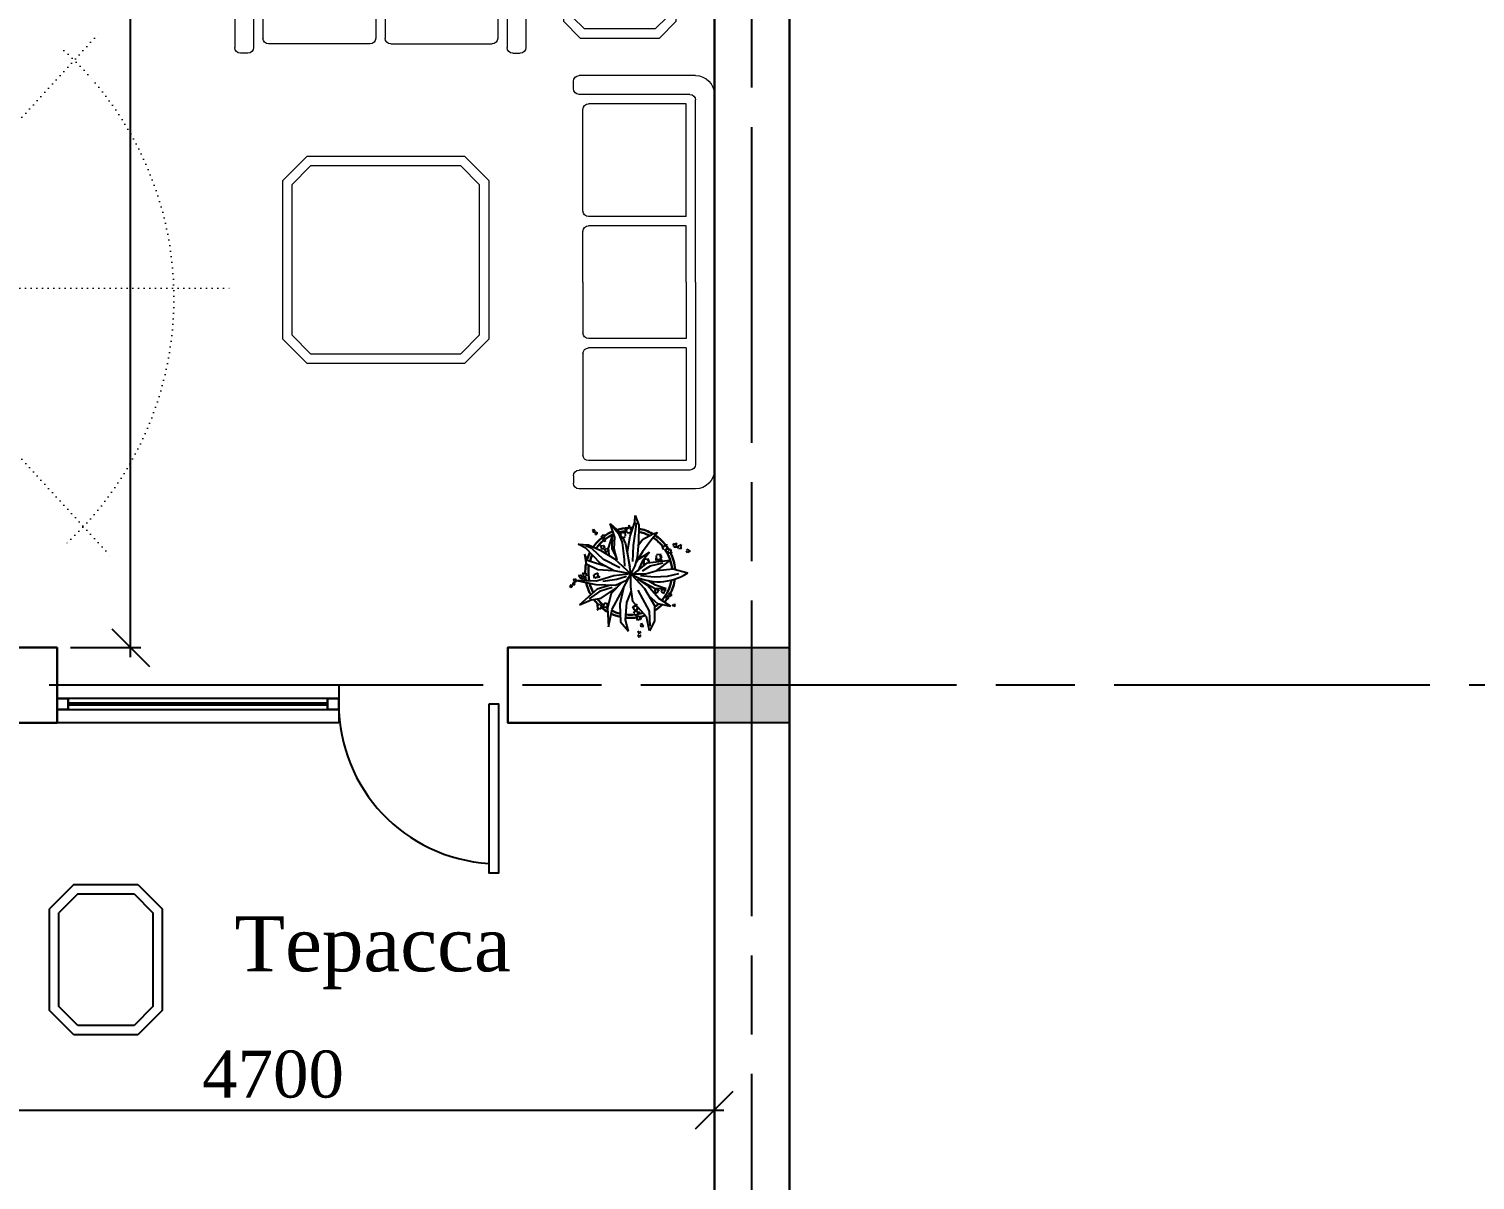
# Model space of a CAD drawing. Header units: inches. Extents: x 2870606 to 3671143, y -733551 to -473558.
# Drawn here: x 3247992 to 3255692, y -521058 to -514929 of the extents above; entities that cross this region are included whole.
import ezdxf

# ---------------------------------------------------------------- set-up
doc = ezdxf.new("R2010")
doc.units = ezdxf.units.IN
doc.header["$MEASUREMENT"] = 0
doc.linetypes.add('ACAD_ISO07W100', pattern=[3, 0, -3])
doc.linetypes.add('ACAD_ISO08W100', pattern=[36, 24, -3, 6, -3])
for name, color, linetype in [('100_FURNITURE', 25, 'Continuous'), ('A_Windows', 160, 'Continuous'), ('Trees', 92, 'Continuous'), ('МЕБЕЛИРОВКА', 7, 'Continuous'), ('ШРИФТ', 7, 'Continuous')]:
    doc.layers.add(name, color=color, linetype=linetype)
doc.layers.add('_0', color=7, linetype='Continuous', lineweight=25)
doc.layers.add('Cashpo', color=25, linetype='Continuous', lineweight=25)
doc.styles.add('GENERATED_STYLE_1', font='times.ttf')
doc.styles.add('J~stule', font='dutch.ttf')
doc.dimstyles.new('J~style', dxfattribs={"dimscale": 100, "dimtxt": 2.5, "dimasz": 2, "dimexe": 0.55, "dimexo": 0.725, "dimtad": 1, "dimdec": 0, "dimdsep": 46, "dimtxsty": 'J~stule', "dimblk": 'OBLIQUE', "dimcen": 2, "dimdle": 0.5, "dimadec": 0, "dimazin": 0, "dimtfac": 1, "dimtdec": 0, "dimtmove": 0, "dimatfit": 3, "dimfxl": 1, "dimarcsym": 0})

# ---------------------------------------------------------------- blocks, each defined once
blk = doc.blocks.new('FSDFTV')
at = {"color": 33, "linetype": 'ACAD_ISO07W100', "lineweight": 13, "ltscale": 10}
for p, q in [((1.6, 179.4), (1.6, 2037.1)), ((1.6, 79.4), (-1439.6, 1399.3)), ((1.6, 79.4), (1375.6, 1337.7))]:
    blk.add_line(p, q, dxfattribs=at)
at = {"color": 33, "linetype": 'ByBlock', "lineweight": 13}
for points in [[(-1101.5, 0), (1101.5, 0), (1101.5, 331.1), (-1101.5, 331.1)], [(-1085.6, 218.9), (-795.9, 47.8), (-716, 221.1), (-1005.7, 372.1)], [(1085.6, 218.9), (795.9, 47.8), (716, 221.1), (1005.7, 372.1)], [(-499.9, 79.4), (503.1, 79.4), (503.1, 246.9), (-499.9, 246.9)], [(-499.9, 210.5), (503.1, 210.5), (503.1, 246.9), (-499.9, 246.9)]]:
    blk.add_lwpolyline(points, close=True, dxfattribs=at)
at = {"color": 33, "linetype": 'ACAD_ISO07W100', "lineweight": 13, "ltscale": 10}
blk.add_arc((-50.8, -53.7), 1775.8, 42.07482, 137.92518, dxfattribs=at)
blk = doc.blocks.new('ydyyd')
at = {"layer": 'МЕБЕЛИРОВКА', "lineweight": 13}
for p, q in [((730582.4, 154995), (730582.4, 155035)), ((731232.4, 155065), (730612.4, 155065)), ((731202.4, 154965), (730612.4, 154965)), ((731232.4, 153965), (731232.4, 154935)), ((731332.4, 153965), (731332.4, 154965)), ((730632.4, 154345), (730632.4, 154885)), ((731182.4, 154915), (730662.4, 154915)), ((731182.4, 154315), (731182.4, 154915)), ((729032.4, 154266.6), (729161.7, 154395.9)), ((729161.7, 154395.9), (730003.1, 154395.9)), ((730003.1, 154395.9), (730132.4, 154266.6)), ((729082.4, 154245.9), (729182.4, 154345.9)), ((729182.4, 154345.9), (729982.4, 154345.9)), ((729982.4, 154345.9), (730082.4, 154245.9)), ((731182.4, 154315), (730662.4, 154315)), ((729032.4, 153425.2), (729032.4, 154266.6)), ((729082.4, 153445.9), (729082.4, 154245.9)), ((730082.4, 154245.9), (730082.4, 153445.9)), ((730132.4, 154266.6), (730132.4, 153425.2)), ((730632.4, 153965), (730632.4, 154235)), ((731182.4, 154265), (730662.4, 154265)), ((731182.4, 153965), (731182.4, 154265)), ((730632.4, 153965), (730632.4, 153695)), ((731182.4, 153965), (731182.4, 153665)), ((731232.4, 153965), (731232.4, 152995)), ((731332.4, 153965), (731332.4, 152965)), ((731182.4, 153665), (730662.4, 153665)), ((731182.4, 153615), (730662.4, 153615)), ((731182.4, 153615), (731182.4, 153015)), ((730632.4, 153585), (730632.4, 153045)), ((729161.7, 153295.9), (729032.4, 153425.2)), ((729182.4, 153345.9), (729082.4, 153445.9)), ((729982.4, 153345.9), (730082.4, 153445.9)), ((730003.1, 153295.9), (730132.4, 153425.2)), ((729982.4, 153345.9), (729182.4, 153345.9)), ((730003.1, 153295.9), (729161.7, 153295.9)), ((731182.4, 153015), (730662.4, 153015)), ((730582.4, 152935), (730582.4, 152895)), ((731202.4, 152965), (730612.4, 152965)), ((731232.4, 152865), (730612.4, 152865)), ((728778.9, 152095.9), (728778.9, 152715.9)), ((728848.9, 152745.9), (728808.9, 152745.9)), ((728878.9, 152125.9), (728878.9, 152715.9)), ((729498.9, 152695.9), (728958.9, 152695.9)), ((729608.9, 152695.9), (730148.9, 152695.9)), ((730228.9, 152125.9), (730228.9, 152715.9)), ((730258.9, 152745.9), (730298.9, 152745.9)), ((730328.9, 152095.9), (730328.9, 152715.9)), ((728928.9, 152145.9), (728928.9, 152665.9)), ((729528.9, 152145.9), (729528.9, 152665.9)), ((729578.9, 152145.9), (729578.9, 152665.9)), ((730178.9, 152145.9), (730178.9, 152665.9)), ((730618.2, 152665), (730528.9, 152575.7)), ((730638.9, 152615), (730578.9, 152555)), ((730618.2, 152665), (731039.6, 152665)), ((730638.9, 152615), (731018.9, 152615)), ((731018.9, 152615), (731078.9, 152555)), ((731039.6, 152665), (731128.9, 152575.7)), ((730528.9, 152154.3), (730528.9, 152575.7)), ((730578.9, 152175), (730578.9, 152555)), ((731078.9, 152555), (731078.9, 152175)), ((731128.9, 152575.7), (731128.9, 152154.3)), ((730528.9, 152154.3), (730618.2, 152065)), ((730578.9, 152175), (730638.9, 152115)), ((731018.9, 152115), (731078.9, 152175)), ((731039.6, 152065), (731128.9, 152154.3)), ((729553.9, 152095.9), (728908.9, 152095.9)), ((729528.9, 152145.9), (728928.9, 152145.9)), ((729553.9, 152095.9), (730198.9, 152095.9)), ((729578.9, 152145.9), (730178.9, 152145.9)), ((731018.9, 152115), (730638.9, 152115)), ((729553.9, 151995.9), (728878.9, 151995.9)), ((729553.9, 151995.9), (730228.9, 151995.9)), ((731039.6, 152065), (730618.2, 152065))]:
    blk.add_line(p, q, dxfattribs=at)
for centre, radius, start, end in [((730612.4, 155035), 30, 90, 180), ((731232.4, 154965), 100, 0, 90), ((730612.4, 154995), 30, 180, 270), ((731202.4, 154935), 30, 0, 90), ((730662.4, 154885), 30, 90, 180), ((730662.4, 154345), 30, 180, 270), ((730662.4, 154235), 30, 90, 180), ((730662.4, 153695), 30, 180, 270), ((730662.4, 153585), 30, 90, 180), ((730662.4, 153045), 30, 180, 270), ((731202.4, 152995), 30, 270, 0), ((730612.4, 152935), 30, 90, 180), ((731232.4, 152965), 100, 270, 0), ((730612.4, 152895), 30, 180, 270), ((728808.9, 152715.9), 30, 90, 180), ((728848.9, 152715.9), 30, 0, 90), ((728958.9, 152665.9), 30, 90, 180), ((729498.9, 152665.9), 30, 0, 90), ((729608.9, 152665.9), 30, 90, 180), ((730148.9, 152665.9), 30, 0, 90), ((730258.9, 152715.9), 30, 90, 180), ((730298.9, 152715.9), 30, 0, 90), ((728878.9, 152095.9), 100, 180, 270), ((728908.9, 152125.9), 30, 180, 270), ((730198.9, 152125.9), 30, 270, 0), ((730228.9, 152095.9), 100, 270, 0)]:
    blk.add_arc(centre, radius, start, end, dxfattribs=at)
blk = doc.blocks.new('cvetok')
at = {"layer": 'Cashpo', "lineweight": 30, "ltscale": 0.1}
for centre, major_axis, start_param, end_param in [((94658.2, 171878), (169.7, -169.7), 2.755823, 2.987251), ((94658.2, 171878), (169.7, -169.7), 2.400873, 2.651128), ((94658.2, 171878), (-158, -158), 4.034231, 4.174743), ((94658.2, 171878), (-158, -158), 3.449429, 3.724418), ((94658.2, 171878), (-169.7, -169.7), 3.409984, 3.737026), ((94658.2, 171878), (169.7, -169.7), 3.024703, 3.316562), ((94658.2, 171878), (-158, -158), 4.624923, 4.873501), ((94658.2, 171878), (-158, -158), 4.327905, 4.569763), ((94658.2, 171878), (-158, -158), 3.03563, 3.35015), ((94658.2, 171878), (-169.7, -169.7), 3.019498, 3.341375), ((94658.2, 171878), (-169.7, -169.7), 2.966211, 2.998209), ((94658.2, 171878), (-169.7, -169.7), 2.892081, 2.958014), ((94658.2, 171878), (169.7, -169.7), 3.458664, 3.61719), ((94658.2, 171878), (158, -158), 3.482746, 3.649771), ((94658.2, 171878), (-158, -158), 2.449339, 2.938254), ((94658.2, 171878), (-169.7, -169.7), 2.431898, 2.830481), ((94658.2, 171878), (169.7, -169.7), 3.717694, 3.950919), ((94658.2, 171878), (169.7, -169.7), 4.008914, 4.104644), ((94658.8, 171883.4), (158, -158), 3.767296, 4.146619), ((94658.2, 171878), (169.7, -169.7), 4.142062, 4.429809), ((94658.2, 171878), (-158, -158), 5.746791, 5.985086), ((94658.2, 171878), (158, -158), 0.066528, 0.61373), ((94658.2, 171878), (169.7, -169.7), 0.291978, 0.654909), ((94658.2, 171878), (169.7, -169.7), 4.559068, 4.718123), ((94658.2, 171878), (-158, -158), 6.166573, 6.379453), ((94658.2, 171878), (-158, -158), 1.402226, 1.533974), ((94658.2, 171878), (-169.7, -169.7), 1.354065, 1.580489), ((94658.2, 171878), (169.7, -169.7), 0.075749, 0.183167), ((94658.2, 171878), (169.7, -169.7), 4.823255, 4.978325), ((94658.2, 171878), (169.7, -169.7), -1.220089, -1.010216), ((94658.2, 171878), (158, -158), -1.237744, -1.029908), ((94658.2, 171878), (169.7, -169.7), -0.886086, -0.617507), ((94658.2, 171878), (158, -158), -0.889995, -0.67916), ((94658.2, 171878), (158, -158), -0.609448, -0.475122), ((94658.2, 171878), (169.7, -169.7), -0.592307, -0.44413)]:
    blk.add_ellipse(centre, major_axis=major_axis, ratio=1, start_param=start_param, end_param=end_param, dxfattribs=at)
at = {"layer": 'Trees', "ltscale": 10}
for p, q in [((94682.8, 172148.2), (94684.4, 172182.8)), ((94684.4, 172182.8), (94703.7, 172132.4)), ((94457.1, 172108.4), (94460.5, 172102.3)), ((94462.8, 172105), (94457.1, 172108.4)), ((94460.5, 172102.3), (94457.1, 172100.2)), ((94457.1, 172100.2), (94461.2, 172100)), ((94461.2, 172100), (94459.1, 172095.8)), ((94459.1, 172095.8), (94467.7, 172097)), ((94464.4, 172108), (94462.8, 172105)), ((94465.2, 172104.6), (94464.4, 172108)), ((94469.1, 172107.4), (94465.2, 172104.6)), ((94468.4, 172098.1), (94469.1, 172107.4)), ((94470.5, 172095.2), (94474, 172089.1)), ((94476.3, 172091.8), (94470.5, 172095.2)), ((94477.9, 172094.8), (94476.3, 172091.8)), ((94478.6, 172091.4), (94477.9, 172094.8)), ((94482.5, 172094.2), (94478.6, 172091.4)), ((94481.9, 172084.9), (94482.5, 172094.2)), ((94576.6, 172067.8), (94550.9, 172140.3)), ((94550.9, 172140.3), (94595.9, 172088.3)), ((94550.9, 172140.3), (94605.4, 172092.8)), ((94614.5, 172089.4), (94596.9, 172096)), ((94596.9, 172096), (94609.6, 172080.6)), ((94617.5, 172098.4), (94614.5, 172089.4)), ((94621.3, 172089.4), (94617.5, 172098.4)), ((94630.7, 172099.1), (94621.3, 172089.4)), ((94642.5, 172107.5), (94629.7, 172104)), ((94629.7, 172104), (94648.4, 172088.1)), ((94633.5, 172072.9), (94630.7, 172099.1)), ((94635.2, 172116.4), (94642.5, 172107.5)), ((94645.9, 172113.2), (94635.2, 172116.4)), ((94652.2, 172132.1), (94645.9, 172113.2)), ((94652.1, 172088.8), (94666, 172099.7)), ((94656.1, 172113.7), (94652.2, 172132.1)), ((94665.2, 172115.9), (94656.1, 172113.7)), ((94657.1, 172074.1), (94682.8, 172148.2)), ((94659.6, 172107.9), (94665.2, 172115.9)), ((94668.2, 172106.1), (94659.6, 172107.9)), ((94676.4, 172023.7), (94687.7, 172110.4)), ((94687.7, 172110.4), (94692.5, 172145)), ((94703.7, 172132.4), (94702.1, 172039.5)), ((94803.5, 172093), (94772.9, 172056.8)), ((94777.8, 172086.7), (94803.5, 172093)), ((94380.3, 172031.6), (94436.6, 172026.9)), ((94422.2, 172009.5), (94380.3, 172031.6)), ((94454.3, 172008), (94422.2, 172022.1)), ((94436.6, 172026.9), (94502.6, 171996.9)), ((94474, 172089.1), (94470.6, 172087)), ((94470.6, 172087), (94474.7, 172086.8)), ((94474.7, 172086.8), (94472.6, 172082.6)), ((94472.6, 172082.6), (94481.2, 172083.8)), ((94497.4, 172023.1), (94508.9, 172020.7)), ((94505.7, 172015.7), (94497.4, 172023.1)), ((94501.9, 172011.6), (94505.7, 172015.7)), ((94503.6, 172073.8), (94509.6, 172073.6)), ((94510.8, 172064.5), (94503.6, 172073.8)), ((94508.1, 172077.6), (94511.8, 172075.7)), ((94509.6, 172073.6), (94508.1, 172077.6)), ((94508.9, 172020.7), (94510.5, 172027.2)), ((94510.2, 172057.4), (94515.3, 172047.8)), ((94516.1, 172056.7), (94510.2, 172057.4)), ((94510.5, 172027.2), (94512.9, 172020.8)), ((94511.8, 172075.7), (94515.4, 172083.2)), ((94522.1, 172068.7), (94512.4, 172063.8)), ((94512.9, 172020.8), (94518.4, 172026.3)), ((94514.5, 172061.6), (94516.1, 172056.7)), ((94518.4, 172058.5), (94514.5, 172061.6)), ((94515.4, 172083.2), (94516.1, 172074.4)), ((94516.1, 172074.4), (94521.1, 172074.6)), ((94521.1, 172074.6), (94517, 172071.6)), ((94517, 172071.6), (94522.1, 172068.7)), ((94517, 172047.4), (94528.2, 172050.8)), ((94524.1, 172065.3), (94518.4, 172058.5)), ((94518.4, 172026.3), (94521.1, 172012.1)), ((94522.7, 172057.1), (94524.1, 172065.3)), ((94526.8, 172056.5), (94522.7, 172057.1)), ((94523.2, 172054.1), (94526.8, 172056.5)), ((94528.2, 172050.8), (94523.2, 172054.1)), ((94563.8, 172082.1), (94541.6, 172009.7)), ((94561.7, 172007.6), (94563.8, 172082.1)), ((94573.4, 172006.4), (94576.6, 172067.8)), ((94595.9, 172088.3), (94615.2, 172039.5)), ((94609.6, 172080.6), (94601.1, 172073.2)), ((94601.1, 172073.2), (94612.6, 172074.7)), ((94612.6, 172074.7), (94608.7, 172062)), ((94608.7, 172062), (94632.1, 172069.4)), ((94615.2, 172039.5), (94626.5, 171949.7)), ((94619.3, 172065.3), (94632.9, 172033.2)), ((94632.9, 172033.2), (94655.6, 171909.8)), ((94644.2, 171992.2), (94657.1, 172074.1)), ((94671.6, 171938.6), (94676.4, 172023.7)), ((94702.1, 172039.5), (94695.7, 171960.7)), ((94698.9, 172022.1), (94723.1, 172055.2)), ((94723.1, 172055.2), (94777.8, 172086.7)), ((94772.9, 172056.8), (94723.1, 171990.6)), ((94828.4, 172019.2), (94838.5, 172016.9)), ((94837.7, 172001.1), (94828.4, 172019.2)), ((94837.2, 172024.3), (94842.9, 172019.8)), ((94838.5, 172016.9), (94837.2, 172024.3)), ((94842.9, 172019.8), (94851.5, 172031.4)), ((94851.5, 172031.4), (94849.8, 172016.2)), ((94849.8, 172016.2), (94858.3, 172015)), ((94858.3, 172015), (94850.4, 172011.1)), ((94886.7, 172032), (94888.8, 172018)), ((94893.6, 172028.7), (94886.7, 172032)), ((94890.7, 172016.9), (94905.9, 172016.2)), ((94893.7, 172035.3), (94893.6, 172028.7)), ((94897.2, 172029.9), (94893.7, 172035.3)), ((94907.1, 172035.7), (94897.2, 172029.9)), ((94901.2, 172022.4), (94906.6, 172023.8)), ((94905.9, 172016.2), (94901.2, 172022.4)), ((94901.8, 172026.3), (94907.1, 172035.7)), ((94906.6, 172023.8), (94901.8, 172026.3)), ((94910.4, 172022.5), (94917.6, 172019.7)), ((94915.3, 172008.1), (94910.4, 172022.5)), ((94917.4, 172025.4), (94921.2, 172021.4)), ((94917.6, 172019.7), (94917.4, 172025.4)), ((94921.2, 172021.4), (94928.8, 172029.1)), ((94932.1, 172016.2), (94925.8, 172014.2)), ((94925.8, 172014.2), (94930.9, 172008.5)), ((94928.8, 172029.1), (94925.9, 172018)), ((94925.9, 172018), (94932.1, 172016.2)), ((94414.1, 171978), (94423.8, 171926)), ((94435, 171941.8), (94414.1, 171978)), ((94499.4, 171927.6), (94422.2, 172009.5)), ((94529.3, 171911.7), (94435, 171941.8)), ((94515.5, 171949.7), (94454.3, 172008)), ((94507.6, 172012.1), (94501.9, 172011.6)), ((94502.6, 171996.9), (94575, 171952.8)), ((94505.1, 172004.5), (94507.6, 172012.1)), ((94519.6, 172010.3), (94505.1, 172004.5)), ((94602.4, 171905.5), (94515.5, 171949.7)), ((94518.2, 172006.2), (94529.8, 172003.9)), ((94526.5, 171998.8), (94518.2, 172006.2)), ((94522.7, 171994.8), (94526.5, 171998.8)), ((94528.4, 171995.3), (94522.7, 171994.8)), ((94526, 171987.7), (94528.4, 171995.3)), ((94540.5, 171993.5), (94526, 171987.7)), ((94529.8, 172003.9), (94531.3, 172010.3)), ((94531.3, 172010.3), (94533.7, 172004)), ((94533.7, 172004), (94539.3, 172009.5)), ((94539.3, 172009.5), (94541.9, 171995.2)), ((94541.6, 172009.7), (94544.8, 171976.5)), ((94587.1, 171955.6), (94561.7, 172007.6)), ((94589.5, 171946.5), (94573.4, 172006.4)), ((94575, 171952.8), (94660.8, 171872.8)), ((94626.5, 171949.7), (94628.1, 171913.4)), ((94660.8, 171872.8), (94644.2, 171992.2)), ((94695.7, 171960.7), (94682.8, 171915)), ((94723.1, 171990.6), (94687.7, 171932.1)), ((94694.9, 171947.1), (94706.5, 171952.7)), ((94722.4, 171939.3), (94698.1, 171886.5)), ((94706.5, 171952.7), (94761.5, 171989)), ((94761.5, 171989), (94722.4, 171939.3)), ((94731.1, 171945.5), (94728.6, 171919.2)), ((94757.5, 171951.2), (94733.1, 171948.6)), ((94750.4, 171932.3), (94871.1, 171946.5)), ((94751.2, 171939.6), (94757.5, 171951.2)), ((94762.7, 171938.7), (94751.2, 171939.6)), ((94753, 171933.1), (94762.7, 171938.7)), ((94796.5, 171971), (94794.1, 171944.7)), ((94794.1, 171944.7), (94805.2, 171952.4)), ((94871.1, 171946.5), (94798.4, 171890.3)), ((94823, 171976.7), (94798.6, 171974.1)), ((94805.2, 171952.4), (94807.1, 171942.8)), ((94807.1, 171942.8), (94811.8, 171951)), ((94811.8, 171951), (94827.8, 171941.1)), ((94816.7, 171965.1), (94823, 171976.7)), ((94828.2, 171964.2), (94816.7, 171965.1)), ((94818.5, 171958.7), (94828.2, 171964.2)), ((94827.8, 171941.1), (94818.5, 171958.7)), ((94858.2, 172004.6), (94840, 171999.5)), ((94850.4, 172011.1), (94858.2, 172004.6)), ((94858.6, 171996), (94862.1, 171981.1)), ((94872, 172004), (94859.2, 171998.1)), ((94862.1, 171981.1), (94866.8, 171987.4)), ((94866.8, 171987.4), (94869.6, 171982.5)), ((94869.6, 171982.5), (94870.7, 171987.8)), ((94870.7, 171996.4), (94872, 172004)), ((94877.2, 171998.1), (94870.7, 171996.4)), ((94870.7, 171987.8), (94881.2, 171985.4)), ((94872.9, 171993.2), (94877.2, 171998.1)), ((94881.2, 171985.4), (94872.9, 171993.2)), ((94930.9, 172008.5), (94916.9, 172006.7)), ((94962.8, 171985.5), (94957.5, 171995.6)), ((94958.2, 171997.2), (94967.6, 172004.9)), ((94965.6, 171990.9), (94962.8, 171985.5)), ((94968.9, 171986.8), (94965.6, 171990.9)), ((94967.6, 172004.9), (94967.6, 171998.6)), ((94967.6, 171998.6), (94971.7, 172000.3)), ((94977.7, 171992.9), (94968.6, 171991.9)), ((94968.6, 171991.9), (94968.9, 171986.8)), ((94971.7, 172000.3), (94969.8, 171996.4)), ((94969.8, 171996.4), (94977.7, 171992.9)), ((94383.6, 171864.1), (94390, 171858)), ((94391.7, 171862.1), (94383.6, 171864.1)), ((94392.6, 171866.2), (94391.7, 171862.1)), ((94394.7, 171862.4), (94392.6, 171866.2)), ((94398.4, 171867.2), (94394.7, 171862.4)), ((94400.9, 171855.7), (94398.4, 171867.2)), ((94403.4, 171876.1), (94410.6, 171866.8)), ((94413.7, 171871.9), (94403.4, 171876.1)), ((94410.6, 171866.8), (94405.5, 171862.5)), ((94405.5, 171862.5), (94412.3, 171863.2)), ((94412.3, 171863.2), (94409.8, 171855.7)), ((94409.8, 171855.7), (94423.7, 171859.7)), ((94415.6, 171877.1), (94413.7, 171871.9)), ((94417.7, 171871.7), (94415.6, 171877.1)), ((94423.4, 171877.3), (94417.7, 171871.7)), ((94424.6, 171861.7), (94423.4, 171877.3)), ((94423.8, 171926), (94484.9, 171896.1)), ((94468.9, 171848.7), (94464.8, 171867.1)), ((94466.6, 171869.4), (94485.2, 171877.6)), ((94570.2, 171863), (94478.5, 171833.1)), ((94485.2, 171877.6), (94482.3, 171867.6)), ((94482.3, 171867.6), (94489.8, 171868.5)), ((94484.9, 171896.1), (94569.5, 171890.3)), ((94489.8, 171868.5), (94485, 171863.1)), ((94485, 171863.1), (94496.1, 171853.8)), ((94573.4, 171888.2), (94499.4, 171927.6)), ((94660.8, 171872.8), (94570.2, 171863)), ((94660.8, 171872.8), (94573.4, 171888.2)), ((94607.2, 171766.9), (94660.8, 171872.8)), ((94637.8, 171839.4), (94660.8, 171872.8)), ((94682.8, 171915), (94660.8, 171872.8)), ((94661.9, 171803.1), (94660.8, 171872.8)), ((94660.8, 171872.8), (94739.2, 171872.8)), ((94660.8, 171872.8), (94734.3, 171795.3)), ((94670, 171867.7), (94750.4, 171932.3)), ((94713.4, 171864.6), (94785.8, 171856.7)), ((94723.1, 171889.8), (94766.5, 171915)), ((94728.6, 171919.2), (94739.8, 171926.9)), ((94739.2, 171872.8), (94801.9, 171891.4)), ((94739.8, 171926.9), (94740.4, 171923.8)), ((94754, 171931.3), (94753, 171933.1)), ((94766.5, 171915), (94834.1, 171930.7)), ((94785.8, 171856.7), (94856.6, 171859.8)), ((94801.9, 171891.4), (94885.6, 171899.2)), ((94856.6, 171859.8), (94917.8, 171874)), ((94885.6, 171899.2), (94964.4, 171878.8)), ((94339.8, 171805.6), (94336, 171800.1)), ((94336, 171800.1), (94342.4, 171803.2)), ((94340.4, 171808), (94337, 171807.4)), ((94337, 171807.4), (94339.8, 171805.6)), ((94337.8, 171812), (94340.4, 171808)), ((94347.1, 171810.8), (94337.8, 171812)), ((94342.4, 171803.2), (94344.2, 171799.6)), ((94344.2, 171799.6), (94344.7, 171803.7)), ((94344.7, 171803.7), (94348.8, 171801.3)), ((94348.8, 171801.3), (94348.2, 171810)), ((94353.9, 171818.2), (94350.1, 171812.6)), ((94350.1, 171812.6), (94356.5, 171815.7)), ((94354.5, 171820.5), (94351, 171820)), ((94351, 171820), (94353.9, 171818.2)), ((94351.9, 171824.5), (94354.5, 171820.5)), ((94361.2, 171823.3), (94351.9, 171824.5)), ((94353.6, 171843.5), (94359.9, 171837.4)), ((94361.7, 171841.5), (94353.6, 171843.5)), ((94356.5, 171815.7), (94358.3, 171812.2)), ((94359.9, 171837.4), (94356.6, 171833.7)), ((94356.6, 171833.7), (94361.6, 171834.9)), ((94358.3, 171812.2), (94358.8, 171816.2)), ((94358.8, 171816.2), (94362.8, 171813.8)), ((94361.6, 171834.9), (94360.5, 171829.1)), ((94360.5, 171829.1), (94370.4, 171833.6)), ((94362.6, 171845.6), (94361.7, 171841.5)), ((94362.8, 171813.8), (94362.3, 171822.5)), ((94364.7, 171841.9), (94362.6, 171845.6)), ((94368.3, 171846.6), (94364.7, 171841.9)), ((94370.9, 171835.2), (94368.3, 171846.6)), ((94372.3, 171837.8), (94475.3, 171815.7)), ((94478.5, 171833.1), (94372.3, 171837.8)), ((94390, 171858), (94386.6, 171854.3)), ((94386.6, 171854.3), (94391.6, 171855.5)), ((94481.7, 171792.1), (94388.4, 171708.6)), ((94391.6, 171855.5), (94390.6, 171849.7)), ((94390.6, 171849.7), (94400.5, 171854.1)), ((94399.9, 171843.9), (94404.8, 171845.4)), ((94404.7, 171842.4), (94399.9, 171843.9)), ((94400.9, 171849.8), (94411.7, 171851.1)), ((94404.8, 171845.4), (94400.9, 171849.8)), ((94402.4, 171833.9), (94404.7, 171842.4)), ((94408.3, 171839.8), (94402.4, 171833.9)), ((94411.1, 171836.7), (94408.3, 171839.8)), ((94416.6, 171838.8), (94411, 171841)), ((94411, 171841), (94411.1, 171836.7)), ((94413, 171849.9), (94416.6, 171838.8)), ((94475.9, 171856.1), (94468.9, 171848.7)), ((94475.3, 171815.7), (94579.8, 171812.6)), ((94479.3, 171847.9), (94475.9, 171856.1)), ((94481, 171856.4), (94479.3, 171847.9)), ((94496.1, 171853.8), (94481, 171856.4)), ((94552.5, 171812.6), (94481.7, 171792.1)), ((94562.1, 171800), (94494.6, 171779.5)), ((94504.2, 171743.3), (94589.8, 171802.1)), ((94586.3, 171842.5), (94512.3, 171831.5)), ((94612, 171825.2), (94557.3, 171768.5)), ((94579.8, 171812.6), (94637.8, 171839.4)), ((94637.8, 171858.3), (94586.3, 171842.5)), ((94624.9, 171804.7), (94602.4, 171711.7)), ((94639.4, 171721.2), (94664.4, 171783.2)), ((94671.6, 171725.9), (94661.9, 171803.1)), ((94749.8, 171811), (94697, 171846.2)), ((94697.7, 171845.7), (94787.9, 171797.5)), ((94761.7, 171673.9), (94700.5, 171785.8)), ((94734.3, 171795.3), (94787.4, 171703.9)), ((94810.1, 171741.6), (94749.8, 171811)), ((94793.2, 171813), (94754.7, 171836.1)), ((94787.9, 171797.5), (94850.2, 171793.4)), ((94788.7, 171778.9), (94793.4, 171793.8)), ((94850.2, 171793.4), (94793.2, 171813)), ((94793.4, 171793.8), (94797.7, 171787.1)), ((94797.7, 171787.1), (94800.9, 171791.9)), ((94800.9, 171791.9), (94801.6, 171786.3)), ((94801.6, 171786.3), (94812.6, 171788.1)), ((94812.6, 171788.1), (94803.5, 171780.6)), ((94824.4, 171778.1), (94829, 171793)), ((94829, 171793), (94833.3, 171786.3)), ((94833.3, 171786.3), (94836.5, 171791.1)), ((94836.5, 171791.1), (94837.2, 171785.6)), ((94837.2, 171785.6), (94848.2, 171787.4)), ((94848.2, 171787.4), (94839.1, 171779.9)), ((94388.4, 171708.6), (94451.1, 171733.8)), ((94494.6, 171779.5), (94439.9, 171740.1)), ((94451.1, 171733.8), (94504.2, 171743.3)), ((94498.7, 171708.9), (94478.7, 171705.4)), ((94478.7, 171705.4), (94486.7, 171698.7)), ((94508.3, 171690.5), (94501.5, 171708)), ((94519, 171714.4), (94512.7, 171695.1)), ((94539.8, 171714.1), (94521.1, 171716.4)), ((94533.1, 171706.5), (94539.8, 171714.1)), ((94541.6, 171703.8), (94533.1, 171706.5)), ((94557.3, 171768.5), (94538, 171691.3)), ((94562.1, 171685), (94607.2, 171766.9)), ((94602.4, 171711.7), (94605.6, 171617.2)), ((94632.9, 171628.2), (94639.4, 171721.2)), ((94745.6, 171644), (94671.6, 171725.9)), ((94677.7, 171704.9), (94680.4, 171696.4)), ((94684.5, 171699.5), (94677.7, 171704.9)), ((94694.3, 171711.3), (94684.5, 171699.5)), ((94691.8, 171697), (94694.3, 171711.3)), ((94757.6, 171755.1), (94803.7, 171715.8)), ((94801.9, 171769.7), (94789.2, 171776.7)), ((94801.1, 171777.5), (94801.9, 171769.7)), ((94807.6, 171775.4), (94801.1, 171777.5)), ((94803.5, 171780.6), (94807.6, 171775.4)), ((94803.7, 171715.8), (94872.4, 171700.2)), ((94872.4, 171700.2), (94810.1, 171741.6)), ((94837.5, 171769), (94824.8, 171775.9)), ((94836.7, 171776.8), (94837.5, 171769)), ((94843.2, 171774.7), (94836.7, 171776.8)), ((94839.1, 171779.9), (94843.2, 171774.7)), ((94851.4, 171754.6), (94846.2, 171744.1)), ((94846.2, 171744.1), (94852, 171745.5)), ((94852, 171745.5), (94851.3, 171741.3)), ((94851.3, 171741.3), (94854.5, 171743.9)), ((94863.2, 171752.8), (94852.7, 171755.6)), ((94854.5, 171743.9), (94859.6, 171737.3)), ((94858.5, 171746), (94863.4, 171746.8)), ((94859.6, 171737.3), (94858.5, 171746)), ((94858.8, 171749), (94863.2, 171752.8)), ((94863.4, 171746.8), (94858.8, 171749)), ((94867.9, 171768.8), (94861.6, 171759.9)), ((94862, 171758.3), (94870, 171749.8)), ((94869.9, 171763.3), (94867.9, 171768.8)), ((94873.6, 171766.8), (94869.9, 171763.3)), ((94870, 171749.8), (94870.8, 171755.7)), ((94870.8, 171755.7), (94874.5, 171753.6)), ((94872.6, 171762), (94873.6, 171766.8)), ((94881.2, 171759.9), (94872.6, 171762)), ((94873.2, 171757.5), (94881.2, 171759.9)), ((94874.5, 171753.6), (94873.2, 171757.5)), ((94884.9, 171702.4), (94887.4, 171710.7)), ((94888.6, 171711.2), (94897.9, 171710.4)), ((94897.9, 171710.4), (94894.6, 171707)), ((94894.6, 171707), (94897.8, 171705.7)), ((94897.8, 171705.7), (94894.6, 171704.6)), ((94894.6, 171704.6), (94897.1, 171698.4)), ((94486.7, 171698.7), (94479.9, 171695.4)), ((94479.9, 171695.4), (94487, 171693.5)), ((94487, 171693.5), (94482.8, 171679.7)), ((94482.8, 171679.7), (94494, 171690.2)), ((94494, 171690.2), (94500.1, 171684.1)), ((94498.4, 171692.8), (94508.3, 171690.5)), ((94500.1, 171684.1), (94498.4, 171692.8)), ((94512.7, 171695.1), (94522.3, 171698.9)), ((94522.3, 171698.9), (94522.1, 171691.4)), ((94522.1, 171691.4), (94527.1, 171696.8)), ((94527.1, 171696.8), (94537.3, 171686.6)), ((94533.3, 171701.4), (94541.6, 171703.8)), ((94537.3, 171686.6), (94533.3, 171701.4)), ((94538, 171691.3), (94542.8, 171590.4)), ((94542.8, 171590.4), (94562.1, 171685)), ((94649, 171568.4), (94632.9, 171628.2)), ((94670.2, 171697.6), (94679.1, 171680.9)), ((94680.4, 171696.4), (94670.2, 171697.6)), ((94685, 171679.5), (94675.6, 171663.2)), ((94676.6, 171660.4), (94691.9, 171647)), ((94681.9, 171680.3), (94701.4, 171686.1)), ((94689.4, 171670.3), (94685, 171679.5)), ((94695.2, 171677.1), (94689.4, 171670.3)), ((94699, 171696), (94691.8, 171697)), ((94691.9, 171647), (94692.1, 171657.4)), ((94692.1, 171657.4), (94699, 171654.3)), ((94698.9, 171625), (94692.5, 171638)), ((94692.7, 171691.9), (94699, 171696)), ((94701.4, 171686.1), (94692.7, 171691.9)), ((94693.4, 171640), (94705.8, 171649.5)), ((94694.2, 171668.5), (94695.2, 171677.1)), ((94709.4, 171666.4), (94694.2, 171668.5)), ((94696, 171660.9), (94709.4, 171666.4)), ((94699, 171654.3), (94696, 171660.9)), ((94702.7, 171631.8), (94698.9, 171625)), ((94706.8, 171626.3), (94702.7, 171631.8)), ((94705.8, 171649.5), (94705.4, 171641.5)), ((94705.4, 171641.5), (94710.8, 171643.6)), ((94718.2, 171633.8), (94706.5, 171632.9)), ((94706.5, 171632.9), (94706.8, 171626.3)), ((94710.8, 171643.6), (94708.2, 171638.7)), ((94708.2, 171638.7), (94718.2, 171633.8)), ((94761.7, 171569.9), (94745.6, 171644)), ((94764.9, 171593.6), (94761.7, 171673.9)), ((94787.4, 171703.9), (94787.4, 171620.4)), ((94889.4, 171703.8), (94884.9, 171702.4)), ((94888.9, 171699.7), (94889.4, 171703.8)), ((94891.5, 171702.8), (94888.9, 171699.7)), ((94897.1, 171698.4), (94891.5, 171702.8)), ((94605.6, 171617.2), (94649, 171568.4)), ((94699, 171562), (94705.8, 171567.4)), ((94703.5, 171560.6), (94699, 171562)), ((94700.8, 171557.6), (94703.5, 171560.6)), ((94704.6, 171558.6), (94700.8, 171557.6)), ((94706.6, 171551.8), (94704.6, 171558.6)), ((94708.2, 171558.3), (94706.6, 171551.8)), ((94707.1, 171567.1), (94714.3, 171561.1)), ((94711.4, 171557.3), (94708.2, 171558.3)), ((94714.3, 171561.1), (94709.5, 171560.2)), ((94709.5, 171560.2), (94711.4, 171557.3)), ((94712.7, 171602.1), (94714.3, 171590.5)), ((94723.6, 171607.2), (94713.3, 171603.6)), ((94714.3, 171590.5), (94718.4, 171594.9)), ((94718.4, 171594.9), (94720.1, 171591)), ((94720.1, 171591), (94721.4, 171595)), ((94721.4, 171595), (94729.3, 171592.3)), ((94722, 171601.6), (94723.6, 171607.2)), ((94727.1, 171602.4), (94722, 171601.6)), ((94723.4, 171599), (94727.1, 171602.4)), ((94729.3, 171592.3), (94723.4, 171599)), ((94787.4, 171620.4), (94761.7, 171569.9)), ((94699.1, 171543.2), (94705.9, 171548.6)), ((94703.6, 171541.8), (94699.1, 171543.2)), ((94700.9, 171538.7), (94703.6, 171541.8)), ((94704.7, 171539.7), (94700.9, 171538.7)), ((94706.7, 171532.9), (94704.7, 171539.7)), ((94708.3, 171539.4), (94706.7, 171532.9)), ((94707.2, 171548.3), (94714.4, 171542.2)), ((94711.5, 171538.5), (94708.3, 171539.4)), ((94714.4, 171542.2), (94709.6, 171541.4)), ((94709.6, 171541.4), (94711.5, 171538.5))]:
    blk.add_line(p, q, dxfattribs=at)
at = {"layer": 'Trees', "linetype": 'ByBlock'}
blk.add_ellipse((94658.2, 171878), major_axis=(169.7, -169.7), ratio=1, start_param=2.298631, end_param=2.368794, dxfattribs=at)
at = {"layer": 'Trees', "ltscale": 10}
for centre, major_axis, ratio, start_param, end_param in [((94808.4, 172098.7), (273.6, 0), 0.978732, 4.181898, 5.319375), ((94658.2, 171878), (169.7, -169.7), 1, 0.214693, 0.250114)]:
    blk.add_ellipse(centre, major_axis=major_axis, ratio=ratio, start_param=start_param, end_param=end_param, dxfattribs=at)
blk = doc.blocks.new('RIK6IR')
at = {"layer": '100_FURNITURE'}
for p, q in [((2806978, 163564.3), (2806848.7, 163435.1)), ((2807519.4, 163564.3), (2806978, 163564.3)), ((2807648.7, 163435.1), (2807519.4, 163564.3)), ((2806998.7, 163514.3), (2806898.7, 163414.3)), ((2807498.7, 163514.3), (2806998.7, 163514.3)), ((2807598.7, 163414.3), (2807498.7, 163514.3)), ((2806848.7, 163435.1), (2806848.7, 163093.6)), ((2806898.7, 163414.3), (2806898.7, 163114.3)), ((2807598.7, 163114.3), (2807598.7, 163414.3)), ((2807648.7, 163093.6), (2807648.7, 163435.1)), ((2806848.7, 163093.6), (2806978, 162964.3)), ((2806898.7, 163114.3), (2806998.7, 163014.3)), ((2807598.7, 163114.3), (2807498.7, 163014.3)), ((2807648.7, 163093.6), (2807519.4, 162964.3)), ((2806998.7, 163014.3), (2807498.7, 163014.3)), ((2806978, 162964.3), (2807519.4, 162964.3))]:
    blk.add_line(p, q, dxfattribs=at)
blk = doc.blocks.new('_Oblique')
at = {"color": 0, "linetype": 'ByBlock', "lineweight": -2}
blk.add_line((-0.5, -0.5), (0.5, 0.5), dxfattribs=at)
blk = doc.blocks.new('*D416')
at = {"color": 0, "lineweight": -2, "transparency": 16777216}
for p, q in [((3247820.8, -510543.1), (3248589, -510543.1)), ((3248534, -518273.1), (3248534, -510493.1)), ((3248214.7, -518223.1), (3248589, -518223.1))]:
    blk.add_line(p, q, dxfattribs=at)
at = {"layer": 'Defpoints', "color": 0, "lineweight": 35, "transparency": 16777216}
for p in [(3247748.3, -510543.1), (3248534, -510543.1), (3248142.2, -518223.1)]:
    blk.add_point(p, dxfattribs=at)
at = {"color": 0, "lineweight": -2, "transparency": 16777216, "xscale": 200, "yscale": 200, "zscale": 200}
for p, rotation in [((3248534, -510543.1), 90), ((3248534, -518223.1), 270)]:
    blk.add_blockref('_Oblique', p, dxfattribs=dict(at, rotation=rotation))
at = {"color": 0, "transparency": 16777216, "insert": (3248343.8, -513946.7), "char_height": 250, "attachment_point": 5, "rotation": 90, "style": 'J~stule'}
blk.add_mtext('7680', dxfattribs=at)
blk = doc.blocks.new('*D424')
at = {"color": 0, "lineweight": -2, "transparency": 16777216}
for p, q in [((3246942.2, -520479), (3246942.2, -520740.1)), ((3251642.2, -520479), (3251642.2, -520740.1)), ((3246892.2, -520685.1), (3251692.2, -520685.1))]:
    blk.add_line(p, q, dxfattribs=at)
at = {"layer": 'Defpoints', "color": 0, "lineweight": 35, "transparency": 16777216}
for p in [(3246942.2, -520406.5), (3251642.2, -520406.5), (3251642.2, -520685.1)]:
    blk.add_point(p, dxfattribs=at)
at = {"color": 0, "lineweight": -2, "transparency": 16777216, "xscale": 200, "yscale": 200, "zscale": 200, "rotation": 180}
blk.add_blockref('_Oblique', (3246942.2, -520685.1), dxfattribs=at)
at = {"color": 0, "lineweight": -2, "transparency": 16777216, "xscale": 200, "yscale": 200, "zscale": 200}
blk.add_blockref('_Oblique', (3251642.2, -520685.1), dxfattribs=at)
at = {"color": 0, "transparency": 16777216, "insert": (3249292.2, -520495.1), "char_height": 250, "attachment_point": 5, "style": 'J~stule'}
blk.add_mtext('4700', dxfattribs=at)
blk = doc.blocks.new('*U65')
at = {"color": 7, "lineweight": 30}
for points in [[(0, 60), (60, 60), (60, 0), (0, 0)], [(1500, 60), (1440, 60), (1440, 0), (1500, 0)]]:
    blk.add_lwpolyline(points, close=True, dxfattribs=at)
at = {"color": 4, "lineweight": 25}
for points in [[(60, 60), (1440, 60), (1440, 0), (60, 0)], [(60, 35), (1440, 35), (1440, 25), (60, 25)]]:
    blk.add_lwpolyline(points, close=True, dxfattribs=at)

msp = doc.modelspace()

# ---------------------------------------------------------------- hatches: boundary and pattern name
h = msp.add_hatch(color=256)
h.dxf.hatch_style = 1
h.paths.add_polyline_path([(3251642.2, -518623.13), (3251642.2, -518223.13), (3252042.2, -518223.13), (3252042.2, -518623.13)])

# ---------------------------------------------------------------- linework, layer by layer
at = {"color": 252, "linetype": 'ACAD_ISO08W100', "ltscale": 70}
for p, q in [((3251842.2, -524692.02), (3251842.2, -496403.85)), ((3290731.11, -518423.13), (3224837.42, -518423.13))]:
    msp.add_line(p, q, dxfattribs=at)
at = {"lineweight": 30}
msp.add_line((3251642.2, -518223.13), (3251642.2, -510543.13), dxfattribs=at)
for p, q in [((3249642.2, -518423.13), (3248142.2, -518423.13)), ((3249642.2, -518423.13), (3249642.2, -518623.13)), ((3249642.2, -518623.13), (3248142.2, -518623.13))]:
    msp.add_line(p, q)
for points in [[(3252042.2, -518223.13), (3252042.2, -510423.13), (3248861.84, -510423.13)], [(3247042.2, -518223.13), (3248142.2, -518223.13), (3248142.2, -518623.13), (3246942.2, -518623.13)], [(3251642.2, -518223.13), (3250542.2, -518223.13), (3250542.2, -518623.13), (3251642.2, -518623.13)], [(3253042.2, -521623.13), (3251642.2, -521623.13), (3251642.2, -518223.13)], [(3253042.2, -521223.13), (3252042.2, -521223.13), (3252042.2, -518223.13)]]:
    msp.add_lwpolyline(points, dxfattribs=at)
for points in [[(3252042.2, -518223.13), (3252042.2, -518623.13), (3251642.2, -518623.13), (3251642.2, -518223.13)], [(3250442.2, -518523.13), (3250492.2, -518523.13), (3250492.2, -519423.13), (3250442.2, -519423.13)]]:
    msp.add_lwpolyline(points, close=True)
msp.add_arc((3250492.2, -518523.13), 850, 180, 266.627713)

# ---------------------------------------------------------------- block references
at = {"xscale": -1, "rotation": 180}
msp.add_blockref('ydyyd', (2520309.77, -362312.73, 94.6), dxfattribs=at)
msp.add_blockref('cvetok', (3156535.72, -689703.21))
at = {"color": 1, "xscale": -1, "rotation": 270.0000000000001}
msp.add_blockref('RIK6IR', (3085137.8, -3327132.78, 58.88), dxfattribs=at)
at = {"layer": '_0', "xscale": -1, "rotation": 270}
msp.add_blockref('FSDFTV', (3247042.2, -516311.29), dxfattribs=at)
at = {"layer": 'A_Windows', "color": 5, "lineweight": 30, "xscale": -1, "rotation": 359.9999846070635}
msp.add_blockref('*U65', (3249642.2, -518553.14), dxfattribs=at)

# ---------------------------------------------------------------- texts
at = {"layer": 'ШРИФТ', "style": 'GENERATED_STYLE_1'}
msp.add_text('Терасса', height=292.5, dxfattribs=at).set_placement((3249086.63, -519946.24))

# ---------------------------------------------------------------- dimensions: what is measured, and where the dimension line sits
dim = msp.add_linear_dim(base=(3248534.03, -510543.13), p1=(3248142.2, -518223.13), p2=(3247748.27, -510543.13), angle=90, dimstyle='J~style', override={"dimdec": 1, "dimtdec": 1})
dim.commit()
dim.dimension.update_dxf_attribs({"geometry": '*D416', "text_midpoint": (3248534.03, -513946.68), "dimtype": 160})
dim = msp.add_linear_dim(base=(3251642.2, -520685.11), p1=(3246942.2, -520406.51), p2=(3251642.2, -520406.51), dimstyle='J~style', override={"dimdec": 1, "dimtdec": 1})
dim.commit()
dim.dimension.update_dxf_attribs({"geometry": '*D424', "text_midpoint": (3249292.2, -520495.09)})

doc.saveas('drawing.dxf')
